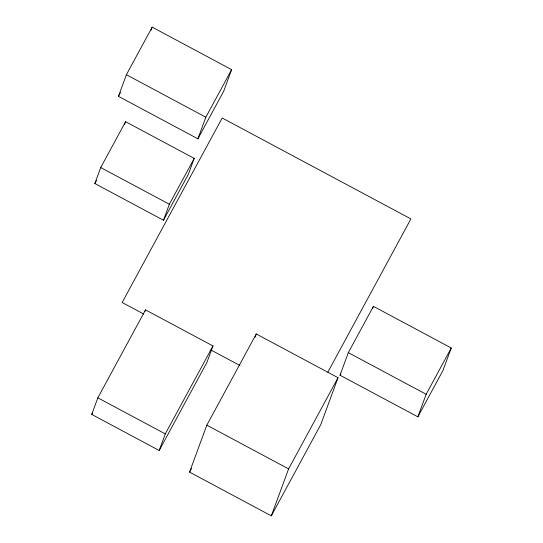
<?xml version="1.0" encoding="UTF-8"?>
<svg xmlns="http://www.w3.org/2000/svg" width="543" height="543" viewBox="0 0 543 543"><rect width="100%" height="100%" fill="white"/><g stroke="black" fill="none" stroke-linecap="round" stroke-linejoin="round"><path stroke-width="0.81" d="M118.442 96.328L126.39 74.717L152.183 27.15L231.63 69.64L223.682 91.251L197.89 138.818L118.442 96.328L120.458 92.609M151.049 30.238L152.183 27.15M94.842 183.527L100.727 167.543L125.582 121.693L194.204 158.4L188.319 174.391L163.47 220.234L94.842 183.527L96.45 180.575M124.462 124.741L125.582 121.693M91.747 414.418L97.849 397.822L145.531 309.877L212.978 345.952L206.869 362.541L159.194 450.493L91.747 414.418L92.554 412.924M163.47 220.234L169.348 204.243L194.204 158.4M197.89 138.818L205.845 117.213L231.63 69.64M144.947 311.458L145.531 309.877M159.194 450.493L165.296 433.898L212.978 345.952M189.555 472.118L206.829 425.162L256.269 333.972L338.031 377.704L320.757 424.66L271.317 515.85L189.555 472.118L191.564 468.412M255.095 337.155L256.269 333.972M271.317 515.85L288.598 468.894L338.031 377.704M340.02 375.213L348.321 352.645L373.421 306.354L451.253 347.982L442.952 370.55L417.852 416.841L340.02 375.213L340.821 373.74M372.559 308.689L373.421 306.354M417.852 416.841L426.16 394.279L451.253 347.982M327.816 372.193L410.908 218.924L222.189 117.994L122.155 302.505L143.786 314.078M126.39 74.717L205.845 117.213M100.727 167.543L169.348 204.243M348.321 352.645L426.16 394.279M210.922 349.984L240.013 365.541M206.829 425.162L288.598 468.894M97.849 397.822L165.296 433.898"/></g></svg>
